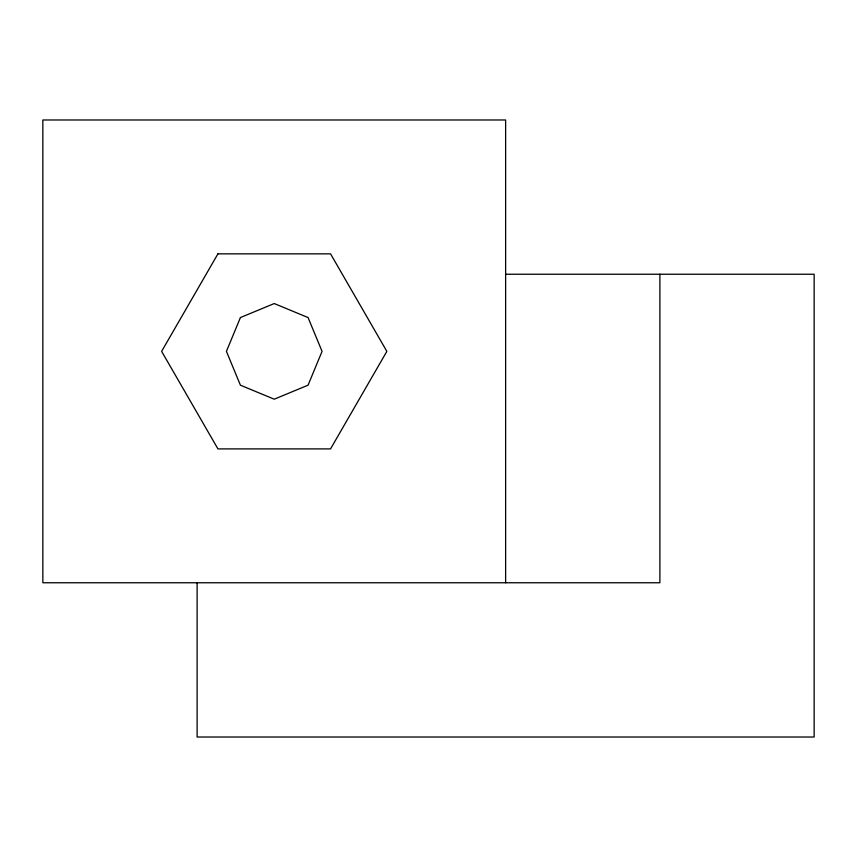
<?xml version="1.0" encoding="UTF-8"?>
<svg xmlns="http://www.w3.org/2000/svg" width="857" height="857" viewBox="0 0 857 857"><rect width="100%" height="100%" fill="white"/><g stroke="black" fill="none" stroke-linecap="round" stroke-linejoin="round"><path stroke-width="1.29" d="M505.63 274.24L814.15 274.24L814.15 737.02L197.11 737.02L197.11 582.76M659.89 274.24L659.89 582.76L42.85 582.76L42.85 119.98L505.63 119.98L505.63 582.76M240.421 317.551L226.419 351.37L240.421 385.189L274.24 399.191L308.059 385.189L322.061 351.37L308.059 317.551L274.24 303.549L240.421 317.551M217.935 253.843L161.63 351.37L217.935 448.897L330.545 448.897L386.85 351.37L330.545 253.843L217.935 253.843"/></g></svg>
